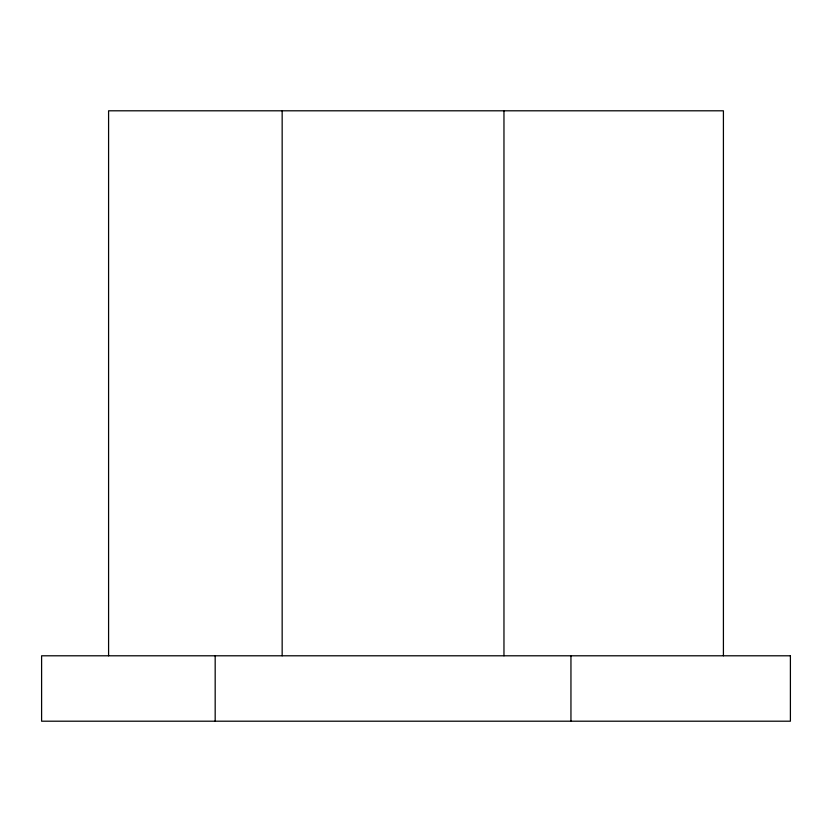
<?xml version="1.0" encoding="UTF-8"?>
<svg xmlns="http://www.w3.org/2000/svg" width="832" height="832" viewBox="0 0 832 832"><rect width="100%" height="100%" fill="white"/><g stroke="black" fill="none" stroke-linecap="round" stroke-linejoin="round"><path stroke-width="1.25" d="M723.414 655.793L723.414 110.802L108.586 110.802L108.586 655.793M570.95 655.793L570.95 721.198M503.963 110.802L503.963 655.793M282.162 110.802L282.162 655.793M215.176 655.793L215.176 721.198M790.4 655.793L41.6 655.793L41.6 721.198L790.4 721.198L790.4 655.793"/></g></svg>
